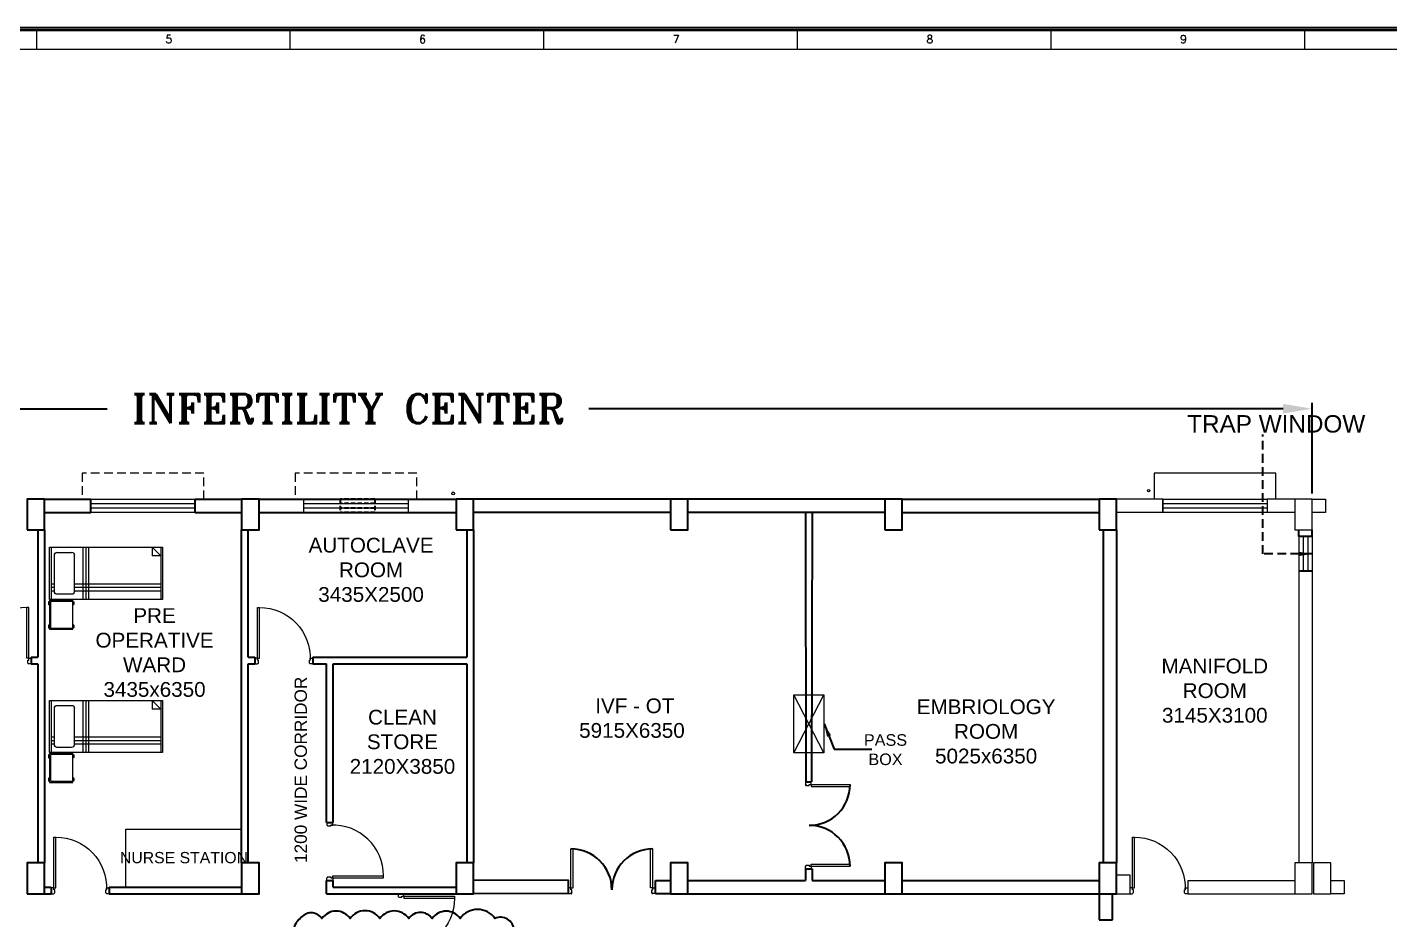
# Model space of a CAD drawing. Header units: millimetres. Extents: x 1380494 to 2061523, y -305664 to -174999.
# Drawn here: x 1914075 to 1937590, y -278565 to -263158 of the extents above; entities that cross this region are included whole.
import ezdxf
from ezdxf.enums import TextEntityAlignment as Align

# ---------------------------------------------------------------- set-up
doc = ezdxf.new("R2010")
doc.units = ezdxf.units.MM
doc.header["$LTSCALE"] = 600
doc.header["$MEASUREMENT"] = 0
doc.header["$PDMODE"] = 35
doc.linetypes.add('HIDDEN', pattern=[0.375, 0.25, -0.125])
doc.layers.add('AREA', color=193, linetype='Continuous', plot=False)
for name, color, linetype, lineweight in [('col', 5, 'Continuous', 35), ('D.F', 251, 'Continuous', 5), ('DOOR', 144, 'Continuous', 13), ('furniture', 30, 'Continuous', 9), ('MEP_HVAC_VRF_COPPER_PIPE', 6, 'Continuous', 9), ('P-Wall', 250, 'Continuous', 35), ('toi-fix', 46, 'Continuous', 9), ('WIN', 151, 'Continuous', 9)]:
    doc.layers.add(name, color=color, linetype=linetype, lineweight=lineweight)
for name, color, linetype in [('Lines', 7, 'Continuous'), ('MEP_HVAC_COPPER_PIPE', 5, 'Continuous'), ('TEXT', 250, 'Continuous'), ('TITLE', 7, 'Continuous'), ('wall', 1, 'Continuous'), ('Window', 4, 'Continuous')]:
    doc.layers.add(name, color=color, linetype=linetype)
doc.styles.add('ARIAL', font='arial.ttf')
doc.styles.add('ROMANS', font='romans.shx')
doc.styles.add('ROMANT', font='romant.shx')
doc.dimstyles.get("Standard").update_dxf_attribs({"dimscale": 1.5, "dimtxt": 150, "dimasz": 150, "dimexe": 100, "dimexo": 100, "dimgap": 0.25, "dimtad": 0, "dimdec": 0, "dimzin": 0, "dimdsep": 46, "dimtxsty": 'ARIAL', "dimcen": 0.09, "dimdle": 100, "dimclrd": 7, "dimclre": 7, "dimclrt": 7, "dimadec": 0, "dimazin": 0, "dimtfac": 1, "dimtdec": 0, "dimtofl": 0, "dimtmove": 0, "dimatfit": 3, "dimfxl": 1, "dimtolj": 1, "dimtzin": 0, "dimarcsym": 0})

# ---------------------------------------------------------------- blocks, each defined once
blk = doc.blocks.new('A$C66962185')
at = {"layer": 'TITLE', "color": 7}
for p, q in [((120.9, -140930.66), (120.9, -140928.36)), ((151.16, -140930.66), (151.16, -140928.36)), ((181.42, -140930.66), (181.42, -140928.36)), ((211.69, -140930.66), (211.69, -140928.36)), ((241.95, -140930.66), (241.95, -140928.36)), ((272.21, -140930.66), (272.21, -140928.36))]:
    blk.add_line(p, q, dxfattribs=at)
at = {"layer": 'TITLE'}
blk.add_line((2.14, -140930.66), (360.7, -140930.66), dxfattribs=at)
at = {"layer": 'TITLE', "color": 7, "const_width": 0.355}
blk.add_lwpolyline([(363, -140928.36), (363, -141178.33), (0, -141178.33), (0, -140928.36)], close=True, dxfattribs=at)
at = {"layer": 'TITLE', "color": 7, "style": 'ROMANS'}
for s, p in [('5', (136.67, -140929.48)), ('6', (166.94, -140929.48)), ('7', (197.2, -140929.48)), ('8', (227.46, -140929.48)), ('9', (257.73, -140929.48))]:
    blk.add_text(s, height=0.952, dxfattribs=at).set_placement(p, align=Align.MIDDLE)
blk = doc.blocks.new('A$C19B8274B')
at = {"layer": 'DOOR'}
blk.add_line((-45, 925), (-80, 925), dxfattribs=at)
at = {"layer": 'DOOR', "color": 8}
for p, q in [((-80, 50), (-80, 925)), ((-45, 50), (-45, 925)), ((-45, 50), (-80, 50)), ((-955, -50), (-955, -47.5)), ((-940, -35), (-942.5, -35)), ((-60, -35), (-57.5, -35)), ((-45, -50), (-45, -47.5))]:
    blk.add_line(p, q, dxfattribs=at)
for points in [[(-940, 15), (-955, 15), (-955, 50), (-1000, 50), (-1000, -50), (-955, -50)], [(-940, -35), (-940, 15)], [(-60, 15), (-45, 15), (-45, 50), (0, 50), (0, -50), (-45, -50)], [(-60, -35), (-60, 15)]]:
    blk.add_lwpolyline(points, dxfattribs=at)
for centre, radius, start, end in [((-80, 50), 875, 90, 182.29244), ((-955, -35), 12.5, 270, 0), ((-45, -35), 12.5, 180, 270)]:
    blk.add_arc(centre, radius, start, end, dxfattribs=at)
blk = doc.blocks.new('A$C45A5314D')
at = {"layer": 'furniture', "color": 8, "ltscale": 0.75}
for p, q in [((-1962, 946), (-1950, 946)), ((-1962, 946), (-1950, 946)), ((-1962, 946), (-1962, 887)), ((-1962, 944), (-1950, 944)), ((-1962, 943), (-1950, 943)), ((-1962, 941), (-1950, 941)), ((-1950, 967), (-1550, 967)), ((-1950, 467), (-1950, 967)), ((-1930, 948), (-1930, 487)), ((-1930, 948), (-1550, 948)), ((-1550, 967), (-1550, 467)), ((-1538, 946), (-1550, 946)), ((-1538, 946), (-1550, 946)), ((-1538, 944), (-1550, 944)), ((-1538, 943), (-1550, 943)), ((-1538, 941), (-1550, 941)), ((-1538, 946), (-1538, 887)), ((-1962, 939), (-1950, 939)), ((-1962, 936), (-1950, 936)), ((-1962, 932), (-1950, 932)), ((-1962, 927), (-1950, 927)), ((-1962, 921), (-1950, 921)), ((-1962, 913), (-1950, 913)), ((-1962, 907), (-1950, 907)), ((-1962, 902), (-1950, 902)), ((-1962, 898), (-1950, 898)), ((-1962, 895), (-1950, 895)), ((-1962, 892), (-1950, 892)), ((-1962, 891), (-1950, 891)), ((-1962, 889), (-1950, 889)), ((-1962, 888), (-1950, 888)), ((-1962, 887), (-1950, 887)), ((-1538, 939), (-1550, 939)), ((-1538, 936), (-1550, 936)), ((-1538, 932), (-1550, 932)), ((-1538, 927), (-1550, 927)), ((-1538, 921), (-1550, 921)), ((-1538, 913), (-1550, 913)), ((-1538, 907), (-1550, 907)), ((-1538, 902), (-1550, 902)), ((-1538, 898), (-1550, 898)), ((-1538, 895), (-1550, 895)), ((-1538, 892), (-1550, 892)), ((-1538, 891), (-1550, 891)), ((-1538, 889), (-1550, 889)), ((-1538, 888), (-1550, 888)), ((-1538, 887), (-1550, 887)), ((-1962, 545), (-1950, 545)), ((-1962, 545), (-1950, 545)), ((-1962, 545), (-1962, 486)), ((-1962, 543), (-1950, 543)), ((-1962, 542), (-1950, 542)), ((-1962, 540), (-1950, 540)), ((-1962, 538), (-1950, 538)), ((-1962, 535), (-1950, 535)), ((-1962, 531), (-1950, 531)), ((-1962, 526), (-1950, 526)), ((-1962, 520), (-1950, 520)), ((-1962, 512), (-1950, 512)), ((-1962, 506), (-1950, 506)), ((-1962, 501), (-1950, 501)), ((-1962, 497), (-1950, 497)), ((-1962, 494), (-1950, 494)), ((-1962, 491), (-1950, 491)), ((-1962, 490), (-1950, 490)), ((-1962, 488), (-1950, 488)), ((-1962, 487), (-1950, 487)), ((-1962, 486), (-1950, 486)), ((-1962, 486), (-1950, 486)), ((-1550, 487), (-1930, 487)), ((-1538, 545), (-1550, 545)), ((-1538, 545), (-1550, 545)), ((-1538, 543), (-1550, 543)), ((-1538, 542), (-1550, 542)), ((-1538, 540), (-1550, 540)), ((-1538, 538), (-1550, 538)), ((-1538, 535), (-1550, 535)), ((-1538, 531), (-1550, 531)), ((-1538, 526), (-1550, 526)), ((-1538, 520), (-1550, 520)), ((-1538, 512), (-1550, 512)), ((-1538, 506), (-1550, 506)), ((-1538, 501), (-1550, 501)), ((-1538, 497), (-1550, 497)), ((-1538, 494), (-1550, 494)), ((-1538, 491), (-1550, 491)), ((-1538, 490), (-1550, 490)), ((-1538, 488), (-1550, 488)), ((-1538, 487), (-1550, 487)), ((-1538, 486), (-1550, 486)), ((-1538, 545), (-1538, 486)), ((-1550, 467), (-1950, 467))]:
    blk.add_line(p, q, dxfattribs=at)
at = {"layer": 'furniture', "color": 8}
for p, q in [((0, 450), (-1950, 450)), ((-1950, 450), (-1950, -450)), ((-1920, 450), (-1920, -450)), ((-1920, 300), (-1869, 300)), ((-1920, 241), (-1869, 241)), ((-1869, 313), (-1869, -313)), ((-1572, 362), (-1820, 362)), ((-1523, 313), (-1523, -313)), ((-1523, 300), (-30, 300)), ((-1523, 241), (-30, 241)), ((-1377, -450), (-1377, 450)), ((-1327, -450), (-1327, 450)), ((-1277, -450), (-1277, 450)), ((-30, -450), (-30, 450)), ((0, -450), (0, 450)), ((-1920, 182), (-1869, 182)), ((-1523, 182), (-30, 182)), ((-1950, -450), (0, -450)), ((-1820, -362), (-1572, -362)), ((-180, -450), (-30, -300)), ((-180, -450), (-180, -300)), ((-30, -300), (-180, -300))]:
    blk.add_line(p, q, dxfattribs=at)
at = {"layer": 'furniture', "color": 8, "ltscale": 0.75}
for centre, start, end in [((-1876, 917), 161.0754, 198.9247), ((-1624, 917), 341.0754, 18.9247), ((-1876, 516), 161.0754, 198.9247), ((-1624, 516), 341.0754, 18.9247)]:
    blk.add_arc(centre, 91.1, start, end, dxfattribs=at)
at = {"layer": 'furniture', "color": 8}
for centre, start, end in [((-1820, 313), 90, 180), ((-1572, 313), 0, 90), ((-1820, -313), 180, 270), ((-1572, -313), 270, 0)]:
    blk.add_arc(centre, 49.2, start, end, dxfattribs=at)
blk = doc.blocks.new('W1800')
at = {"layer": 'wall', "color": 7}
for p, q in [((0, -58), (0, 173)), ((1800, 173), (1800, -58))]:
    blk.add_line(p, q, dxfattribs=at)
at = {"layer": 'Window'}
for p, q in [((0, 173), (1800, 173)), ((0, 98), (1800, 98)), ((1800, 18), (0, 18)), ((1800, -58), (0, -58))]:
    blk.add_line(p, q, dxfattribs=at)
blk = doc.blocks.new('*D222')
at = {"layer": 'D.F', "color": 5, "lineweight": -2}
for p, q in [((1902975, -339157), (1902975, -337595)), ((1936250, -339157), (1936250, -337595)), ((1903475, -337695), (1915457, -337695)), ((1935750, -337695), (1923768, -337695))]:
    blk.add_line(p, q, dxfattribs=at)
at = {"layer": 'D.F', "color": 5}
for points in [[(1903475, -337612), (1903475, -337778), (1902975, -337695)], [(1935750, -337778), (1935750, -337612), (1936250, -337695)]]:
    blk.add_solid(points, dxfattribs=at)
at = {"layer": 'Defpoints', "color": 0}
for p in [(1902975, -337695), (1902975, -339257), (1936250, -339257)]:
    blk.add_point(p, dxfattribs=at)
at = {"layer": 'D.F', "color": 7, "insert": (1919613, -337695), "char_height": 750, "attachment_point": 5, "style": 'ROMANT'}
blk.add_mtext('\\A1;{\\H0.6667x;INFERTILITY CENTER}', dxfattribs=at)
blk = doc.blocks.new('CIVIL-2-13-10-2023')
at = {"color": 8, "lineweight": 25}
for p, q in [((1927605.0305, -344137.2355), (1927505.0305, -344137.2355)), ((1927505.0305, -344137.2355), (1927505.0305, -344182.2355)), ((1927505.0305, -344182.2355), (1927507.5305, -344182.2355)), ((1927520.0305, -344197.2355), (1927520.0305, -344194.7355)), ((1927520.0305, -344197.2355), (1927570.0305, -344197.2355)), ((1927570.0305, -344197.2355), (1927570.0305, -344182.2355)), ((1927570.0305, -344182.2355), (1927605.0305, -344182.2355)), ((1927605.0305, -344182.2355), (1927605.0305, -344137.2355)), ((1927605.0305, -344182.2355), (1928275.0305, -344182.2355)), ((1927605.0305, -344182.2355), (1927605.0305, -344217.2355)), ((1927605.0305, -344217.2355), (1928275.0305, -344217.2355)), ((1923459.3794, -345963.9772), (1923459.3794, -345293.9772)), ((1923494.3794, -345963.9772), (1923494.3794, -345293.9772)), ((1924834.3794, -345963.9772), (1924834.3794, -345293.9772)), ((1924869.3794, -345963.9772), (1924869.3794, -345293.9772)), ((1927505.0305, -345637.2355), (1927505.0305, -345592.2355)), ((1927505.0305, -345592.2355), (1927507.5305, -345592.2355)), ((1927605.0305, -345637.2355), (1927505.0305, -345637.2355)), ((1927605.0305, -345637.2355), (1927505.0305, -345637.2355)), ((1927520.0305, -345577.2355), (1927520.0305, -345579.7355)), ((1927520.0305, -345577.2355), (1927570.0305, -345577.2355)), ((1927570.0305, -345577.2355), (1927570.0305, -345592.2355)), ((1927570.0305, -345592.2355), (1927605.0305, -345592.2355)), ((1927605.0305, -345557.2355), (1928275.0305, -345557.2355)), ((1927605.0305, -345592.2355), (1927605.0305, -345557.2355)), ((1927605.0305, -345592.2355), (1928275.0305, -345592.2355)), ((1927605.0305, -345592.2355), (1927605.0305, -345637.2355)), ((1923459.3794, -345963.9772), (1923414.3794, -345963.9772)), ((1923414.3794, -345963.9772), (1923414.3794, -346063.9772)), ((1923414.3794, -346063.9772), (1923459.3794, -346063.9772)), ((1923459.3794, -345998.9772), (1923459.3794, -345963.9772)), ((1923459.3794, -345963.9772), (1923494.3794, -345963.9772)), ((1923474.3794, -345998.9772), (1923459.3794, -345998.9772)), ((1923459.3794, -346063.9772), (1923459.3794, -346061.4772)), ((1923474.3794, -346048.9772), (1923471.8794, -346048.9772)), ((1923474.3794, -346048.9772), (1923474.3794, -345998.9772)), ((1924869.3794, -345963.9772), (1924834.3794, -345963.9772)), ((1924854.3794, -345998.9772), (1924869.3794, -345998.9772)), ((1924854.3794, -346048.9772), (1924854.3794, -345998.9772)), ((1924854.3794, -346048.9772), (1924856.8794, -346048.9772)), ((1924869.3794, -345998.9772), (1924869.3794, -345963.9772)), ((1924869.3794, -345963.9772), (1924914.3794, -345963.9772)), ((1924869.3794, -346063.9772), (1924869.3794, -346061.4772)), ((1924914.3794, -346063.9772), (1924869.3794, -346063.9772)), ((1924914.3794, -345963.9772), (1924914.3794, -346063.9772)), ((1924914.3794, -345963.9772), (1924914.3794, -346063.9772))]:
    blk.add_line(p, q, dxfattribs=at)
at = {"color": 8}
for centre, radius, start, end in [((1927520.0305, -344182.2355), 12.5, 180, 270), ((1927570.0305, -344182.2355), 705, 270, 0), ((1927570.0305, -345592.2355), 705, 0, 90), ((1923459.3794, -345998.9772), 705, 0, 90), ((1924869.3794, -345998.9772), 705, 90, 180), ((1927520.0305, -345592.2355), 12.5, 90, 180), ((1923459.3794, -346048.9772), 12.5, 270, 0), ((1924869.3794, -346048.9772), 12.5, 180, 270)]:
    blk.add_arc(centre, radius, start, end, dxfattribs=at)
at = {"layer": 'col'}
for points in [[(1914075.0305, -339786.5844), (1914375.0305, -339786.5844), (1914375.0305, -339256.5844), (1914075.0305, -339256.5844)], [(1917775.0305, -339786.5844), (1918075.0305, -339786.5844), (1918075.0305, -339256.5844), (1917775.0305, -339256.5844)], [(1921475.0305, -339786.5844), (1921775.0305, -339786.5844), (1921775.0305, -339256.5844), (1921475.0305, -339256.5844)], [(1925175.0305, -339786.5844), (1925475.0305, -339786.5844), (1925475.0305, -339256.5844), (1925175.0305, -339256.5844)], [(1928875.0305, -339786.5844), (1929175.0305, -339786.5844), (1929175.0305, -339256.5844), (1928875.0305, -339256.5844)], [(1932575.0305, -339786.5844), (1932875.0305, -339786.5844), (1932875.0305, -339256.5844), (1932575.0305, -339256.5844)], [(1914075.0305, -346066.5844), (1914375.0305, -346066.5844), (1914375.0305, -345536.5844), (1914075.0305, -345536.5844)], [(1917775.0305, -346066.5844), (1918075.0305, -346066.5844), (1918075.0305, -345536.5844), (1917775.0305, -345536.5844)], [(1921475.0305, -346066.5844), (1921775.0305, -346066.5844), (1921775.0305, -345536.5844), (1921475.0305, -345536.5844)], [(1925175.0305, -346066.5844), (1925475.0305, -346066.5844), (1925475.0305, -345536.5844), (1925175.0305, -345536.5844)], [(1928875.0305, -346066.5844), (1929175.0305, -346066.5844), (1929175.0305, -345536.5844), (1928875.0305, -345536.5844)], [(1932575.0305, -346066.5844), (1932875.0305, -346066.5844), (1932875.0305, -345536.5844), (1932575.0305, -345536.5844)]]:
    blk.add_lwpolyline(points, close=True, dxfattribs=at)
at = {"layer": 'D.F'}
for p, q in [((1933675.3568, -339256.5844), (1932875.0305, -339256.5844)), ((1933675.3568, -339256.5844), (1933675.3568, -339486.5844)), ((1935950.0305, -339256.5844), (1935475.3568, -339256.5844)), ((1935475.3568, -339256.5844), (1935475.3568, -339486.5844)), ((1936250.0305, -339256.5844), (1936480.0305, -339256.5844)), ((1936480.0305, -339256.5844), (1936480.0305, -339486.5844)), ((1933675.3568, -339486.5844), (1932875.0305, -339486.5844)), ((1935950.0305, -339486.5844), (1935475.3568, -339486.5844)), ((1936480.0305, -339486.5844), (1936250.0305, -339486.5844)), ((1936020.0305, -340501.5844), (1936020.0305, -342701.5844)), ((1936250.0305, -340501.5844), (1936250.0305, -342386.5844)), ((1936250.0305, -342386.5844), (1936250.0305, -345536.5844)), ((1936020.0305, -342701.5844), (1936020.0305, -345536.5844)), ((1932875.0305, -345743.5844), (1933105.0305, -345743.5844)), ((1933105.0305, -345743.5844), (1933105.0305, -346066.5844)), ((1934105.0305, -345836.5844), (1935950.0305, -345836.5844)), ((1934105.0305, -345836.5844), (1934105.0305, -346066.5844)), ((1936575.0305, -345836.5844), (1936805.0305, -345836.5844)), ((1936805.0305, -345836.5844), (1936805.0305, -346066.5844)), ((1932875.0305, -346066.5844), (1933105.0305, -346066.5844)), ((1934105.0305, -346066.5844), (1935950.0305, -346066.5844)), ((1936805.0305, -346066.5844), (1936575.0305, -346066.5844))]:
    blk.add_line(p, q, dxfattribs=at)
blk.add_lwpolyline([(1935625.3568, -339256.5844), (1935625.3568, -338806.5844), (1933525.3568, -338806.5844), (1933525.3568, -339256.5844)], dxfattribs=at)
for points in [[(1935950.0305, -339786.5844), (1936250.0305, -339786.5844), (1936250.0305, -339256.5844), (1935950.0305, -339256.5844)], [(1935950.0305, -346066.5844), (1936250.0305, -346066.5844), (1936250.0305, -345536.5844), (1935950.0305, -345536.5844)], [(1936275.0305, -346066.5844), (1936575.0305, -346066.5844), (1936575.0305, -345536.5844), (1936275.0305, -345536.5844)]]:
    blk.add_lwpolyline(points, close=True, dxfattribs=at)
at = {"layer": 'furniture', "color": 8, "linetype": 'Continuous'}
for p, q in [((1915775.0305, -345951.5844), (1915775.0305, -344951.5844)), ((1915775.0305, -344951.5844), (1917775.0305, -344951.5844))]:
    blk.add_line(p, q, dxfattribs=at)
at = {"layer": 'Lines', "linetype": 'HIDDEN'}
for points in [[(1917124.7041, -339256.5844), (1917124.7041, -338806.5844), (1915024.7041, -338806.5844), (1915024.7041, -339256.5844)], [(1920799.2904, -339256.5844), (1920799.2904, -338806.5844), (1918699.2904, -338806.5844), (1918699.2904, -339256.5844)]]:
    blk.add_lwpolyline(points, dxfattribs=at)
at = {"layer": 'MEP_HVAC_COPPER_PIPE'}
blk.add_circle((1933428.2603, -339111.5844), 20, dxfattribs=at)
at = {"layer": 'MEP_HVAC_VRF_COPPER_PIPE'}
blk.add_circle((1921425.0305, -339156.5844), 25, dxfattribs=at)
at = {"layer": 'P-Wall'}
for p, q in [((1914375.0305, -339256.5844), (1915174.7041, -339256.5844)), ((1915174.7041, -339486.5844), (1915174.7041, -339256.5844)), ((1916974.7041, -339256.5844), (1917775.0305, -339256.5844)), ((1916974.7041, -339486.5844), (1916974.7041, -339256.5844)), ((1918075.0305, -339256.5844), (1920674.7041, -339256.5844)), ((1920674.7041, -339256.5844), (1921475.0305, -339256.5844)), ((1925175.0305, -339256.5844), (1921775.0305, -339256.5844)), ((1928875.0305, -339256.5844), (1925475.0305, -339256.5844)), ((1929175.0305, -339256.5844), (1932575.0305, -339256.5844)), ((1914375.0305, -339486.5844), (1915174.7041, -339486.5844)), ((1916974.7041, -339486.5844), (1917775.0305, -339486.5844)), ((1918075.0305, -339486.5844), (1920674.7041, -339486.5844)), ((1920674.7041, -339486.5844), (1921475.0305, -339486.5844)), ((1925175.0305, -339486.5844), (1921775.0305, -339486.5844)), ((1928875.0305, -339486.5844), (1925475.0305, -339486.5844)), ((1929175.0305, -339486.5844), (1932575.0305, -339486.5844)), ((1914260.0305, -339786.5844), (1914260.0305, -341986.5844)), ((1914375.0305, -339786.5844), (1914375.0305, -345536.5844)), ((1917775.0305, -345536.5844), (1917775.0305, -339786.5844)), ((1917890.0305, -341986.5844), (1917890.0305, -339786.5844)), ((1921660.0305, -339786.5844), (1921660.0305, -341986.5844)), ((1921775.0305, -339786.5844), (1921775.0305, -345536.5844)), ((1914260.0305, -342101.5844), (1914260.0305, -345536.5844)), ((1917890.0305, -341986.5844), (1918005.0305, -341986.5844)), ((1917890.0305, -342101.5844), (1918005.0305, -342101.5844)), ((1917890.0305, -345536.5844), (1917890.0305, -342101.5844)), ((1919005.0305, -341986.5844), (1921660.0305, -341986.5844)), ((1919005.0305, -342101.5844), (1919240.0305, -342101.5844)), ((1919240.0305, -344836.5844), (1919240.0305, -342101.5844)), ((1919355.0305, -342101.5844), (1921660.0305, -342101.5844)), ((1919355.0305, -344836.5844), (1919355.0305, -342101.5844)), ((1921660.0305, -342101.5844), (1921660.0305, -345536.5844)), ((1927509.9232, -344136.5844), (1927609.9232, -344136.5844)), ((1919240.0305, -346066.5844), (1919240.0305, -345836.5844)), ((1919355.0305, -345951.5844), (1919355.0305, -345836.5844)), ((1923414.3794, -345833.9772), (1921775.0305, -345836.5844)), ((1923414.3794, -346063.9772), (1923414.3794, -345833.9772)), ((1924915.0305, -346066.5844), (1924915.0305, -345836.5844)), ((1924915.0305, -345836.5844), (1925175.0305, -345836.5844)), ((1923414.3794, -346063.9772), (1921775.0305, -346066.5844)), ((1925175.0305, -346066.5844), (1924915.0305, -346066.5844)), ((1932575.0305, -346066.5844), (1932575.0305, -346516.5844)), ((1932805.0305, -346516.5844), (1932805.0305, -346066.5844)), ((1932575.0305, -346516.5844), (1932805.0305, -346516.5844))]:
    blk.add_line(p, q, dxfattribs=at)
at = {"layer": 'P-Wall', "color": 240, "linetype": 'HIDDEN', "ltscale": 0.5, "true_color": 0xed1f24}
for p, q in [((1920075.0305, -339256.5844), (1919475.0305, -339256.5844)), ((1919475.0305, -339256.5844), (1919475.0305, -339486.5844)), ((1920075.0305, -339256.5844), (1920075.0305, -339486.5844)), ((1920075.0305, -339331.5844), (1919475.0305, -339331.5844)), ((1920075.0305, -339411.5844), (1919475.0305, -339411.5844)), ((1920075.0305, -339486.5844), (1919475.0305, -339486.5844))]:
    blk.add_line(p, q, dxfattribs=at)
at = {"layer": 'P-Wall', "linetype": 'Continuous'}
for p, q in [((1927505.0305, -339486.5844), (1927509.9232, -344136.5844)), ((1927620.0305, -339486.5844), (1927609.9232, -344136.5844)), ((1932645.0305, -339786.5844), (1932645.0305, -345536.5844)), ((1932875.0305, -339786.5844), (1932875.0305, -345536.5844)), ((1936020.0305, -339901.5844), (1936020.0305, -339786.5844)), ((1936250.0305, -339901.5844), (1936250.0305, -339786.5844)), ((1936020.0305, -339901.5844), (1936020.0305, -339856.5844)), ((1936250.0305, -339901.5844), (1936020.0305, -339901.5844)), ((1936250.0305, -339901.5844), (1936250.0305, -339856.5844)), ((1936250.0305, -340501.5844), (1936020.0305, -340501.5844)), ((1914145.0305, -341986.5844), (1914145.0305, -342101.5844)), ((1914145.0305, -341986.5844), (1914260.0305, -341986.5844)), ((1914145.0305, -342101.5844), (1914260.0305, -342101.5844)), ((1918005.0305, -341986.5844), (1918005.0305, -342101.5844)), ((1919005.0305, -341986.5844), (1919005.0305, -342101.5844)), ((1919240.0305, -344836.5844), (1919355.0305, -344836.5844)), ((1927505.0305, -345637.2355), (1927620.0305, -345637.2355)), ((1927505.0305, -345637.2355), (1927505.0305, -345836.5844)), ((1927620.0305, -345637.2355), (1927620.0305, -345836.5844)), ((1919240.0305, -345836.5844), (1919355.0305, -345836.5844)), ((1925200.7027, -345894.0848), (1925200.7027, -345894.0848)), ((1925475.0305, -345836.5844), (1927505.0305, -345836.5844)), ((1927620.0305, -345836.5844), (1928875.0305, -345836.5844)), ((1928875.0305, -345836.5844), (1928875.0305, -345836.5844)), ((1929175.0305, -345836.5844), (1932575.0305, -345836.5844)), ((1914375.0305, -345951.5844), (1914490.0305, -345951.5844)), ((1914375.0305, -346066.5844), (1914490.0305, -346066.5844)), ((1914490.0305, -345951.5844), (1914490.0305, -346066.5844)), ((1915490.0305, -345951.5844), (1917775.0305, -345951.5844)), ((1915490.0305, -345951.5844), (1915490.0305, -346066.5844)), ((1915490.0305, -346066.5844), (1917775.0305, -346066.5844)), ((1919240.0305, -346066.5844), (1921475.0305, -346066.5844)), ((1919355.0305, -345951.5844), (1921475.0305, -345951.5844)), ((1925190.7027, -346066.5844), (1925175.0305, -346066.5844)), ((1925190.7027, -346066.5844), (1925190.7027, -346066.5844)), ((1925475.0305, -346066.5844), (1927505.0305, -346066.5844)), ((1927505.0305, -346066.5844), (1932575.0305, -346066.5844)), ((1928875.0305, -346066.5844), (1928875.0305, -346066.5844))]:
    blk.add_line(p, q, dxfattribs=at)
at = {"layer": 'WIN', "color": 8, "linetype": 'Continuous'}
for p, q in [((1927306.9697, -343636.6636), (1927822.4718, -342636.6636)), ((1927822.4718, -343636.6636), (1927306.9697, -342636.6636))]:
    blk.add_line(p, q, dxfattribs=at)
at = {"layer": 'WIN', "linetype": 'Continuous'}
blk.add_lwpolyline([(1927822.4718, -343636.6636), (1927306.9697, -343636.6636), (1927306.9697, -342636.6636), (1927822.4718, -342636.6636)], close=True, dxfattribs=at)
at = {"layer": 'Window', "ltscale": 750}
for p, q in [((1936020.0305, -339901.5844), (1936020.0305, -340501.5844)), ((1936095.0305, -339901.5844), (1936095.0305, -340501.5844)), ((1936175.0305, -339901.5844), (1936175.0305, -340501.5844)), ((1936250.0305, -339901.5844), (1936250.0305, -340501.5844))]:
    blk.add_line(p, q, dxfattribs=at)
at = {"layer": 'D.F'}
blk.add_blockref('W1800', (1933675.3568, -339429.0844), dxfattribs=at)
at = {"layer": 'D.F', "xscale": -1}
blk.add_blockref('A$C19B8274B', (1933105.0305, -346016.5844), dxfattribs=at)
at = {"layer": 'DOOR', "color": 7, "rotation": 180}
for p in [(1916974.7041, -339314.0844), (1920649.2904, -339314.0844)]:
    blk.add_blockref('W1800', p, dxfattribs=at)
at = {"layer": 'DOOR', "color": 18, "linetype": 'Continuous', "true_color": 0x000000}
blk.add_blockref('A$C19B8274B', (1914145.0305, -342051.5844), dxfattribs=at)
at = {"layer": 'DOOR', "color": 18, "linetype": 'Continuous', "true_color": 0x000000, "xscale": -1}
for p in [(1918005.0305, -342051.5844), (1914490.0305, -346016.5844)]:
    blk.add_blockref('A$C19B8274B', p, dxfattribs=at)
at = {"layer": 'DOOR', "color": 18, "linetype": 'Continuous', "true_color": 0x000000, "rotation": 270}
blk.add_blockref('A$C19B8274B', (1919297.5305, -345836.5844), dxfattribs=at)
at = {"layer": 'DOOR', "color": 18, "linetype": 'Continuous', "true_color": 0x000000, "xscale": -1, "rotation": 270}
blk.add_blockref('A$C19B8274B', (1920525.0305, -346066.5844), dxfattribs=at)
at = {"layer": 'furniture', "linetype": 'Continuous', "xscale": -1, "rotation": 179.9999868732305}
for p in [(1916411.8185, -340536.306), (1916411.8185, -343179.2131)]:
    blk.add_blockref('A$C45A5314D', p, dxfattribs=at)
at = {"layer": 'TEXT', "color": 8, "style": 'ARIAL'}
blk.add_text('TRAP WINDOW', height=300, dxfattribs=at).set_placement((1935631.1401, -338196.3291), align=Align.BOTTOM_CENTER)
blk.add_text('1200 WIDE CORRIDOR', height=212.5, rotation=90, dxfattribs=at).set_placement((1918964.7997, -343929.176), align=Align.BOTTOM_CENTER)
at = {"layer": 'TEXT', "attachment_point": 5, "style": 'ARIAL'}
for s, insert, char_height, width in [('AUTOCLAVE ROOM\\P3435X2500', (1920009.0561, -340477.8889), 255, 2711.592769), ('PRE \\POPERATIVE WARD\\P3435x6350', (1916272.0923, -341905.0104), 255, 2454.157572), ('MANIFOLD ROOM\\P3145X3100', (1934570.4278, -342563.5652), 255, 2493.816508), (' IVF - OT\\P5915X6350', (1924511.6706, -343037.774), 255, 2454.157572), ('EMBRIOLOGY ROOM 5025x6350', (1930623.9788, -343267.1538), 255, 2711.592769), ('CLEAN STORE\\P2120X3850', (1920550.996, -343446.2035), 255, 2063.03619), ('PASS BOX', (1928887.4222, -343581.874), 200, 1149.249659), ('NURSE STATION', (1916779.7977, -345445.6383), 195.075, 2119.744031)]:
    blk.add_mtext(s, dxfattribs=dict(at, insert=insert, char_height=char_height, width=width))
at = {"layer": 'D.F'}
dim = blk.add_aligned_dim(p1=(1936250.0305, -339256.5844), p2=(1902975.0305, -339256.5844), distance=-1561.56, text='{\\H0.6667x;INFERTILITY CENTER}', dimstyle='Standard', override={"dimscale": 1, "dimtxt": 750, "dimasz": 500, "dimtxsty": 'ROMANT', "dimclrd": 5, "dimclre": 5, "dimclrt": 7}, dxfattribs=at)
dim.commit()
dim.dimension.update_dxf_attribs({"geometry": '*D222', "text_midpoint": (1919612.5305, -337695.0245)})
at = {"layer": 'Lines', "linetype": 'HIDDEN'}
blk.add_leader([(1936250.0305, -340201.5844), (1935401.8134, -340201.5844), (1935401.8134, -338141.3577)], dimstyle='Standard', override={"dimgap": 0.25, "dimtad": 0}, dxfattribs=at)
at = {"layer": 'toi-fix', "linetype": 'Continuous'}
blk.add_leader([(1927829.2382, -343136.6636), (1928003.7535, -343572.4014), (1928650.1645, -343572.4014)], dimstyle='Standard', dxfattribs=at)

msp = doc.modelspace()

# ---------------------------------------------------------------- linework, layer by layer
at = {"layer": 'AREA'}
for points in [[(1896705.253, -263157.5048), (1949301.957, -263157.5048), (1949301.957, -299404.0197), (1896705.253, -299404.0197)], [(1896750.253, -263202.5048), (1949256.957, -263202.5048), (1949256.957, -299359.0197), (1896750.253, -299359.0197)]]:
    msp.add_lwpolyline(points, close=True, dxfattribs=at)
at = {"layer": 'P-Wall', "color": 240, "true_color": 0xed1f24}
msp.add_lwpolyline([(1922479.4035, -278740.3077, 0.52056705), (1922147.5807, -278542.48, 0.52056705), (1921546.0406, -278542.48, 0.52056705), (1921061.783, -278542.48, 0.52056705), (1920659.7627, -278542.48, 0.52056705), (1920160.8461, -278542.48, 0.52056705), (1919647.2501, -278542.48, 0.52056705), (1919161.6091, -278542.48, 0.52056705), (1918787.5704, -278542.48, 0.52056705), (1918787.5704, -278987.9282, 0.52056705)], format="xyb", dxfattribs=at)

# ---------------------------------------------------------------- block references
at = {"layer": 'P-Wall'}
msp.add_blockref('CIVIL-2-13-10-2023', (0, 67952.2802), dxfattribs=at)
at = {"layer": 'TITLE', "xscale": 144.6465675549349, "yscale": 144.6465665108379, "zscale": 144.6465669265092}
msp.add_blockref('A$C66962185', (1896750.253, 20121601.5523), dxfattribs=at)

doc.saveas('drawing.dxf')
